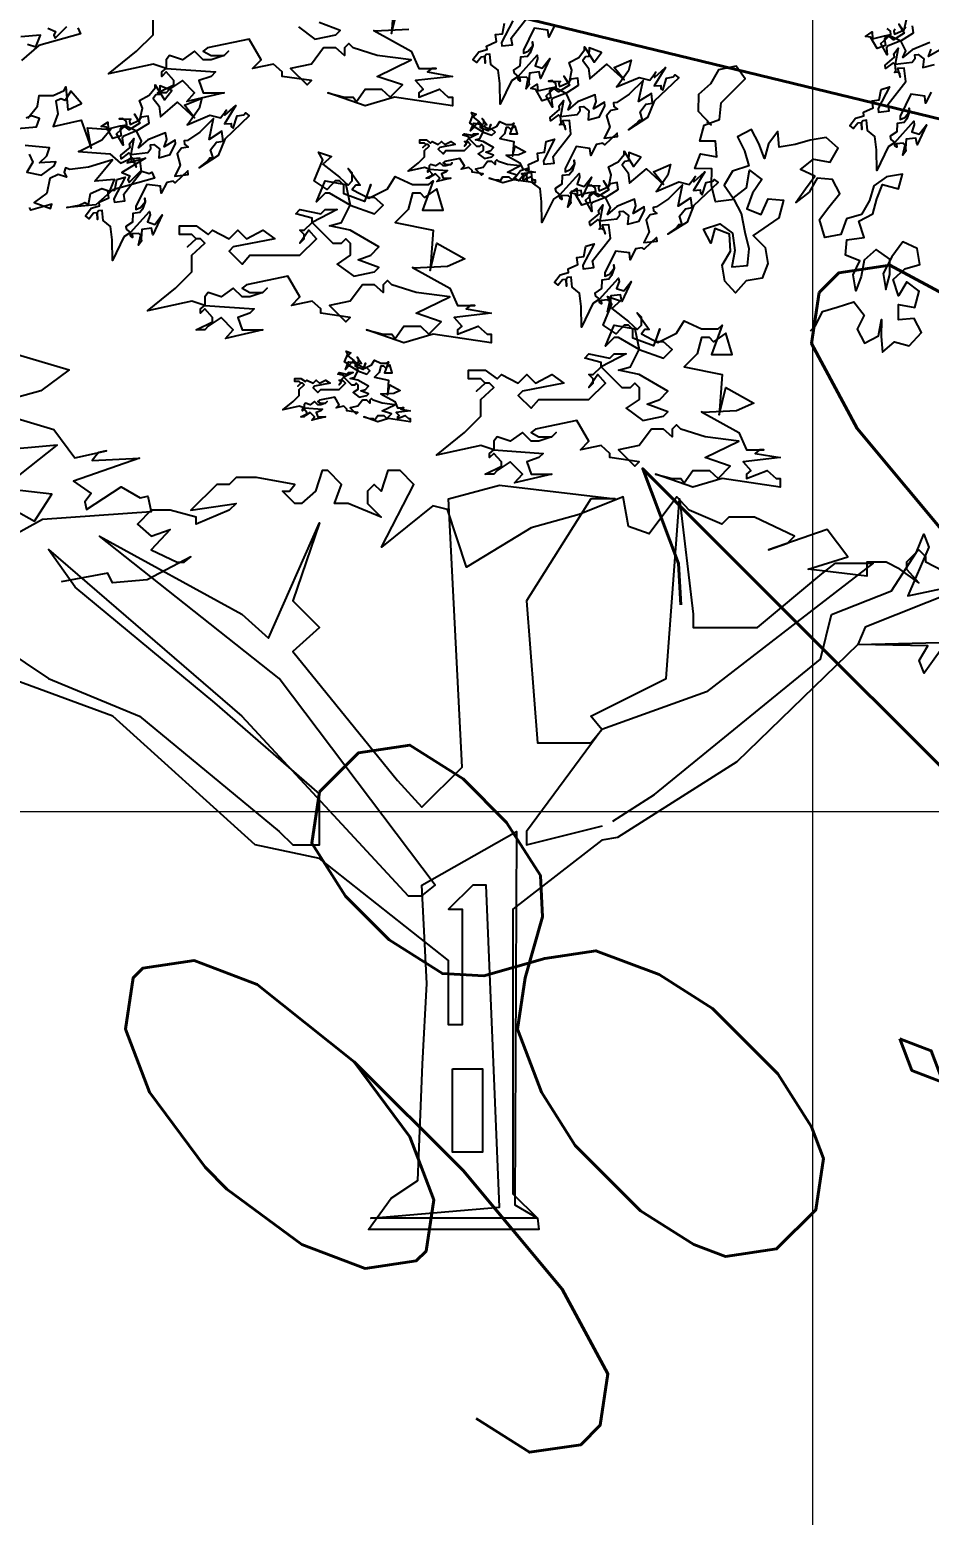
# Model space of a CAD drawing. Header units: millimetres. Extents: x 684983 to 685377, y 990360 to 990509.
# Drawn here: x 685067.045 to 685068.158, y 990443.167 to 990445.006 of the extents above; entities that cross this region are included whole.
import ezdxf

# ---------------------------------------------------------------- set-up
doc = ezdxf.new("R2010")
doc.units = ezdxf.units.MM
doc.header["$PDMODE"] = 35
doc.header["$PDSIZE"] = 0.2
for name, color, linetype, lineweight in [('BD', 1, 'Continuous', 40), ('grid', 8, 'Continuous', 9), ('GRID LEVELS', 7, 'Continuous', 13)]:
    doc.layers.add(name, color=color, linetype=linetype, lineweight=lineweight)
for name, color, linetype in [('dim', 7, 'Continuous'), ('SYMBOLS', 7, 'Continuous'), ('VENGA TREE', 7, 'Continuous')]:
    doc.layers.add(name, color=color, linetype=linetype)
doc.styles.add('DIM', font='ARIALN.TTF', dxfattribs={"width": 0.8, "height": 1})
doc.styles.get("Standard").update_dxf_attribs({"font": 'RomanS'})
doc.dimstyles.get("Standard").update_dxf_attribs({"dimtxt": 1, "dimasz": 0.18, "dimexe": 0.18, "dimexo": 0.0625, "dimgap": 0.09, "dimtad": 0, "dimrnd": 0.05, "dimzin": 0, "dimdsep": 46, "dimtxsty": 'DIM', "dimcen": 0.09, "dimse1": 1, "dimse2": 1, "dimsd1": 1, "dimsd2": 1, "dimadec": 0, "dimazin": 0, "dimtfac": 1, "dimtix": 1, "dimtofl": 0, "dimtmove": 2, "dimatfit": 3, "dimfxl": 0, "dimtolj": 1, "dimtzin": 0, "dimarcsym": 0})

# ---------------------------------------------------------------- blocks, each defined once
blk = doc.blocks.new('*D27')
at = {"layer": 'Defpoints', "color": 0, "transparency": 16777216}
for p in [(685056.3962, 990448.8721), (685056.142, 990447.83), (685075.2439, 990443.1706)]:
    blk.add_point(p, dxfattribs=at)
at = {"layer": 'dim', "color": 0, "transparency": 16777216, "insert": (685065.9471, 990446.5424), "char_height": 1, "attachment_point": 5, "rotation": 346.2918, "style": 'DIM'}
blk.add_mtext('\\A1;19.65', dxfattribs=at)
blk = doc.blocks.new('A$C7BFB01F8')
at = {"layer": 'SYMBOLS', "color": 99}
for points in [[(1.8143, 2.2961), (1.8086, 2.2215), (1.8208, 2.2719)], [(1.8407, 2.2286), (1.778, 2.2258), (1.7759, 2.2269), (1.845, 2.1884), (1.8593, 2.1562), (1.8916, 2.1562), (1.8835, 2.1562), (1.8755, 2.1498), (1.922, 2.1417), (1.853, 2.1338), (1.8674, 2.1178), (1.8593, 2.1112), (1.8593, 2.1032), (1.8979, 2.1178), (1.9141, 2.1032), (1.922, 2.1032), (1.922, 2.0871), (1.8143, 2.1032), (1.7597, 2.0871), (1.6907, 2.1112), (1.7213, 2.1032), (1.7373, 2.1032), (1.7437, 2.0952), (1.7597, 2.1178), (1.7904, 2.1178), (1.8064, 2.1032), (1.8289, 2.1257), (1.7823, 2.1417), (1.845, 2.1724), (1.7823, 2.1803), (1.7373, 2.1948), (1.7293, 2.2028), (1.7213, 2.1948), (1.7213, 2.1803), (1.7052, 2.1948), (1.6827, 2.1948), (1.6602, 2.1642), (1.6216, 2.1562), (1.6523, 2.1257), (1.6602, 2.1338), (1.6056, 2.1417), (1.6056, 2.1498), (1.5896, 2.1642), (1.551, 2.1562), (1.567, 2.1724), (1.5446, 2.2108), (1.4675, 2.1948), (1.4593, 2.1884), (1.474, 2.1803), (1.4979, 2.1803), (1.506, 2.1884), (1.4979, 2.1803), (1.474, 2.1724), (1.4593, 2.1724), (1.4433, 2.1884), (1.4209, 2.1724), (1.3967, 2.1803), (1.3904, 2.1724), (1.3904, 2.1562), (1.4819, 2.1498), (1.474, 2.1417), (1.4514, 2.1338), (1.4593, 2.1112), (1.4979, 2.1112), (1.4289, 2.0952), (1.4433, 2.1112), (1.4209, 2.1338), (1.3967, 2.1178), (1.3904, 2.1112), (1.3742, 2.1112), (1.4049, 2.1257), (1.4049, 2.1338), (1.3904, 2.1498), (1.3823, 2.1417), (1.3823, 2.1498), (1.3904, 2.1562), (1.3663, 2.1642), (1.2838, 2.1465), (1.3356, 2.1884), (1.3663, 2.2188), (1.3663, 2.2494)], [(1.636, 2.2334), (1.6666, 2.2108), (1.7052, 2.2188), (1.7133, 2.2269), (1.6747, 2.2414)], [(2.1108, 2.235), (2.1007, 2.2147), (2.0991, 2.2277), (2.0737, 2.2312), (2.0535, 2.1905), (2.0536, 2.1845), (2.0624, 2.1882), (2.0709, 2.1991), (2.0701, 2.2057), (2.0709, 2.1991), (2.066, 2.1854), (2.0608, 2.1788), (2.0479, 2.1772), (2.0471, 2.1613), (2.0349, 2.1532), (2.0363, 2.1475), (2.0436, 2.1417), (2.0791, 2.181), (2.0799, 2.1745), (2.0755, 2.1615), (2.0886, 2.157), (2.1023, 2.1746), (2.085, 2.1375), (2.0829, 2.1498), (2.0647, 2.1476), (2.0633, 2.1309), (2.0641, 2.1257), (2.0583, 2.1184), (2.0626, 2.1375), (2.059, 2.1403), (2.0465, 2.1394), (2.0473, 2.1329), (2.0437, 2.1358), (2.0436, 2.1417), (2.0314, 2.1336), (2.0101, 2.0899), (2.0096, 2.1283), (2.0067, 2.153), (1.9928, 2.1639), (1.9911, 2.1828), (1.9846, 2.182), (1.9817, 2.1784), (1.9826, 2.166), (1.9817, 2.1784), (1.9752, 2.1776), (1.9672, 2.1674), (1.9599, 2.1731), (1.9708, 2.1869), (1.986, 2.1914), (1.9853, 2.198), (2.0035, 2.2061), (2.0018, 2.2192), (2.0149, 2.2207), (2.0184, 2.2403)], [(2.0337, 2.2447), (2.0129, 2.2046), (2.0137, 2.1982), (2.0331, 2.2005), (2.031, 2.2128), (2.0641, 2.2551)], [(1.1708, 2.2311), (1.1854, 2.2248), (1.182, 2.2179), (1.1844, 2.2125), (1.206, 2.2341)], [(1.2266, 2.2316), (1.2315, 2.2208), (1.1542, 2.1987), (1.1223, 2.1712)], [(1.1335, 2.2012), (1.1488, 2.1963), (1.1571, 2.2183), (1.1208, 2.2149)], [(2.7015, 2.2116), (2.7233, 2.2169), (2.7356, 2.2191), (2.7348, 2.2256), (2.7282, 2.2307)], [(2.7436, 2.2293), (2.7407, 2.2256), (2.742, 2.2199), (2.7602, 2.228), (2.7647, 2.2499)], [(2.8099, 2.1122), (2.7998, 2.0918), (2.7981, 2.1048), (2.7727, 2.1083), (2.7526, 2.0676), (2.7526, 2.0616), (2.7614, 2.0654), (2.7699, 2.0763), (2.7692, 2.0828), (2.7699, 2.0763), (2.765, 2.0626), (2.7598, 2.056), (2.7469, 2.0544), (2.7462, 2.0385), (2.7339, 2.0303), (2.7353, 2.0246), (2.7426, 2.0189), (2.7781, 2.0582), (2.7789, 2.0517), (2.7745, 2.0386), (2.7876, 2.0342), (2.8013, 2.0517), (2.7841, 2.0147), (2.7819, 2.0269), (2.7637, 2.0248), (2.7624, 2.0081), (2.7631, 2.0029), (2.7573, 1.9956), (2.7616, 2.0146), (2.758, 2.0175), (2.7456, 2.0166), (2.7464, 2.0101), (2.7427, 2.0129), (2.7426, 2.0189), (2.7305, 2.0108), (2.7091, 1.9671), (2.7086, 2.0055), (2.7057, 2.0302), (2.6918, 2.0411), (2.6901, 2.06), (2.6836, 2.0592), (2.6807, 2.0556), (2.6816, 2.0431), (2.6807, 2.0556), (2.6743, 2.0548), (2.6662, 2.0446), (2.659, 2.0503), (2.6698, 2.0641), (2.6851, 2.0686), (2.6843, 2.0752), (2.7025, 2.0833), (2.7009, 2.0963), (2.7139, 2.0979), (2.7174, 2.1174), (2.7327, 2.1219), (2.7119, 2.0818), (2.7127, 2.0753), (2.7321, 2.0776), (2.7301, 2.09), (2.7631, 2.1322), (2.7601, 2.1569), (2.7477, 2.1561), (2.7529, 2.1402), (2.7521, 2.1467), (2.7485, 2.1496), (2.742, 2.1488), (2.7448, 2.1524), (2.7435, 2.1642), (2.7398, 2.167), (2.7253, 2.156), (2.7245, 2.1625), (2.7419, 2.1771), (2.7411, 2.1837), (2.749, 2.1938), (2.7435, 2.1642), (2.7746, 2.1679), (2.7804, 2.1752), (2.7796, 2.1818), (2.7861, 2.1825), (2.7963, 2.1745), (2.7949, 2.1579), (2.8161, 2.1637)], [(2.8254, 2.1906), (2.8051, 2.1783), (2.8099, 2.192)], [(2.8079, 2.2043), (2.7751, 2.1911), (2.7578, 2.1764), (2.7629, 2.189), (2.754, 2.2076), (2.7301, 2.1981), (2.7272, 2.1945), (2.7288, 2.1815), (2.717, 2.2025), (2.7337, 2.2177), (2.754, 2.2076), (2.7773, 2.2224), (2.7757, 2.2353)], [(2.7634, 2.2333), (2.7582, 2.2267), (2.7502, 2.2388), (2.7602, 2.2221), (2.74, 2.2097), (2.7327, 2.2154), (2.7262, 2.2146), (2.7233, 2.211), (2.7255, 2.1987), (2.7097, 2.1935), (2.6978, 2.2145), (2.6884, 2.2159), (2.7006, 2.2241), (2.7015, 2.2116), (2.7015, 2.2116)], [(2.0801, 2.1146), (2.1019, 2.1199), (2.1142, 2.1221), (2.1134, 2.1286), (2.1068, 2.1337), (2.1003, 2.133), (2.1222, 2.1323), (2.1193, 2.1286), (2.1207, 2.1229), (2.1388, 2.131), (2.1433, 2.1529), (2.1382, 2.1674), (2.1562, 2.1768), (2.1671, 2.1907), (2.167, 2.1966), (2.1845, 2.1682), (2.1982, 2.1857), (2.1758, 2.1944), (2.1751, 2.1785), (2.1687, 2.1777), (2.1635, 2.1711), (2.1745, 2.1567), (2.1769, 2.1371), (2.2085, 2.1641), (2.2403, 2.1349), (2.2218, 2.1584), (2.2534, 2.1717), (2.2485, 2.1521), (2.2275, 2.1226), (2.2262, 2.122), (2.2683, 2.1397), (2.288, 2.1348), (2.2995, 2.1494), (2.2966, 2.1458), (2.2966, 2.1398), (2.3169, 2.1581), (2.2959, 2.1239), (2.3083, 2.1248), (2.3084, 2.1188), (2.3121, 2.1159), (2.3192, 2.1386), (2.3315, 2.1408), (2.3344, 2.1444), (2.3416, 2.1387), (2.2961, 2.0955), (2.2839, 2.065), (2.2485, 2.0422), (2.263, 2.0532), (2.2687, 2.0605), (2.2746, 2.0606), (2.27, 2.0759), (2.2809, 2.0898), (2.2933, 2.0919), (2.291, 2.1101), (2.2672, 2.0947), (2.2756, 2.134), (2.2497, 2.1084), (2.2271, 2.0931), (2.2206, 2.0923), (2.2214, 2.0858), (2.228, 2.0807), (2.2157, 2.0785), (2.2077, 2.0683), (2.2136, 2.0472), (2.2035, 2.0269), (2.2282, 2.0299), (2.2274, 2.0364), (2.2044, 2.0145), (2.2007, 2.0173), (2.1885, 2.0152), (2.1784, 1.9948), (2.1767, 2.0078), (2.1513, 2.0113), (2.1312, 1.9706), (2.1312, 1.9646), (2.14, 1.9684), (2.1486, 1.9793), (2.1478, 1.9858), (2.1486, 1.9793), (2.1437, 1.9656), (2.1385, 1.9589), (2.1255, 1.9574), (2.1248, 1.9415), (2.1126, 1.9333), (2.1139, 1.9276), (2.1213, 1.9219), (2.1567, 1.9612), (2.1576, 1.9547), (2.1532, 1.9416), (2.1662, 1.9372), (2.1799, 1.9547), (2.1627, 1.9177), (2.1605, 1.9299), (2.1423, 1.9278), (2.141, 1.9111), (2.1417, 1.9059), (2.136, 1.8986), (2.1403, 1.9176), (2.1366, 1.9205), (2.1242, 1.9196), (2.125, 1.9131), (2.1213, 1.9159), (2.1213, 1.9219), (2.1091, 1.9138), (2.0878, 1.87), (2.0872, 1.9085), (2.0843, 1.9332), (2.0704, 1.9441), (2.0688, 1.963), (2.0622, 1.9622), (2.0594, 1.9585), (2.0603, 1.9461), (2.0594, 1.9585), (2.0529, 1.9578), (2.0449, 1.9475), (2.0376, 1.9532), (2.0484, 1.9671), (2.0637, 1.9716), (2.0629, 1.9782), (2.0811, 1.9863), (2.0795, 1.9993), (2.0925, 2.0009), (2.096, 2.0204), (2.1113, 2.0249), (2.0905, 1.9848), (2.0913, 1.9783), (2.1108, 1.9806), (2.1087, 1.993), (2.1418, 2.0352), (2.1388, 2.0599), (2.1263, 2.0591), (2.1316, 2.0432), (2.1307, 2.0497), (2.1271, 2.0525), (2.1206, 2.0518), (2.1234, 2.0554), (2.1221, 2.0672), (2.1184, 2.07), (2.1039, 2.0589), (2.1031, 2.0655), (2.1205, 2.0801), (2.1197, 2.0867), (2.1277, 2.0968), (2.1221, 2.0672), (2.1533, 2.0709), (2.159, 2.0782), (2.1582, 2.0848), (2.1647, 2.0855), (2.1749, 2.0775), (2.1736, 2.0608), (2.1947, 2.0667), (2.2048, 2.0871), (2.204, 2.0936), (2.1837, 2.0812), (2.1886, 2.095), (2.1865, 2.1073), (2.1537, 2.0941), (2.1364, 2.0794), (2.1415, 2.0919), (2.1326, 2.1106), (2.1087, 2.1011), (2.1059, 2.0975), (2.1074, 2.0845), (2.0957, 2.1055), (2.1123, 2.1207), (2.1326, 2.1106), (2.1559, 2.1254), (2.1543, 2.1383), (2.142, 2.1362), (2.1369, 2.1297), (2.1288, 2.1418), (2.1389, 2.1251), (2.1186, 2.1127), (2.1114, 2.1184), (2.1048, 2.1176), (2.102, 2.114), (2.1041, 2.1017), (2.0883, 2.0965), (2.0765, 2.1175), (2.0671, 2.1189), (2.0792, 2.127), (2.0801, 2.1146), (2.0801, 2.1146)], [(2.5864, 1.6692), (2.5956, 1.6783), (2.6083, 1.7048), (2.6359, 1.7128), (2.6666, 1.7229), (2.6856, 1.6984), (2.6729, 1.672), (2.6865, 1.6459), (2.7125, 1.6595), (2.7181, 1.6899), (2.7176, 1.6585), (2.7201, 1.6293), (2.742, 1.6488), (2.7694, 1.6412), (2.7922, 1.6658), (2.7787, 1.6918), (2.7494, 1.6894), (2.7495, 1.7181), (2.7799, 1.7126), (2.788, 1.7425), (2.765, 1.7598), (2.7497, 1.7338), (2.7396, 1.7645), (2.7615, 1.784), (2.7892, 1.792), (2.7842, 1.8217), (2.7577, 1.8344), (2.7369, 1.8068), (2.7208, 1.7758), (2.7258, 1.746), (2.7334, 1.7734), (2.7335, 1.8022), (2.7079, 1.82), (2.686, 1.8005), (2.6804, 1.7701), (2.6703, 1.7431), (2.6652, 1.7728), (2.678, 1.7993), (2.651, 1.8095), (2.6536, 1.8378), (2.6858, 1.8424), (2.6758, 1.873), (2.7018, 1.8866), (2.7094, 1.914), (2.7196, 1.9409), (2.7495, 1.9328), (2.7572, 1.9602), (2.7275, 1.9552), (2.7035, 1.9386), (2.6958, 1.9112), (2.6806, 1.8852), (2.653, 1.8772), (2.6423, 1.8477), (2.6126, 1.8427), (2.603, 1.8759), (2.6203, 1.8989), (2.6406, 1.924), (2.627, 1.95), (2.5987, 1.9526), (2.5835, 1.9266), (2.559, 1.9075), (2.5768, 1.933), (2.5941, 1.9561), (2.5676, 1.9688), (2.5921, 1.9878), (2.6225, 1.9823), (2.6377, 2.0083), (2.6152, 2.0281), (2.5854, 2.0231), (2.5578, 2.0151), (2.5281, 2.01), (2.5256, 2.0393), (2.5083, 2.0163), (2.5006, 1.9889), (2.4901, 2.017), (2.4765, 2.0431), (2.4505, 2.0295), (2.464, 2.0035), (2.4721, 1.9758), (2.4414, 1.9657), (2.4262, 1.9397), (2.4427, 1.9157), (2.4672, 1.9348), (2.4732, 1.9677), (2.4962, 1.9504), (2.4784, 1.9249), (2.4678, 1.8954), (2.4947, 1.8853), (2.5079, 1.9143), (2.5362, 1.9117), (2.5277, 1.8792), (2.4797, 1.8461), (2.5018, 1.8237), (2.5068, 1.794), (2.4966, 1.7671), (2.4669, 1.7621), (2.4471, 1.7395), (2.4275, 1.7614), (2.4225, 1.7912), (2.4377, 1.8172), (2.4357, 1.8489), (2.4088, 1.8591), (2.4011, 1.8317), (2.3876, 1.8578), (2.4182, 1.8679), (2.4412, 1.8505), (2.4458, 1.8183), (2.4402, 1.7879), (2.4695, 1.7904), (2.4725, 1.8213), (2.465, 1.8514), (2.4583, 1.8867), (2.4448, 1.9127), (2.41, 1.9086), (2.4024, 1.9388), (2.403, 1.9701), (2.3716, 1.9706), (2.3818, 1.9976), (2.4122, 1.992), (2.4097, 2.0213), (2.3809, 2.0213), (2.389, 2.0512), (2.4171, 2.0618), (2.4202, 2.0926), (2.4649, 2.1368), (2.4484, 2.1608), (2.4156, 2.1537), (2.4004, 2.1277), (2.3785, 2.1081), (2.378, 2.0768), (2.4021, 2.0514), (2.3939, 2.0581)], [(1.2832, 2.0443), (1.305, 2.0495), (1.3173, 2.0517), (1.3165, 2.0582), (1.3099, 2.0633), (1.3034, 2.0626), (1.3253, 2.0619), (1.3224, 2.0582), (1.3238, 2.0525), (1.3419, 2.0607), (1.3464, 2.0825), (1.3413, 2.097), (1.3593, 2.1065), (1.3702, 2.1203), (1.3701, 2.1262), (1.3875, 2.0979), (1.4013, 2.1154), (1.3789, 2.124), (1.3782, 2.1081), (1.3717, 2.1074), (1.3666, 2.1008), (1.3776, 2.0863), (1.38, 2.0668), (1.4116, 2.0937), (1.4434, 2.0646), (1.4249, 2.088), (1.4565, 2.1014), (1.4516, 2.0817), (1.4306, 2.0522), (1.4293, 2.0516), (1.4714, 2.0693), (1.4911, 2.0644), (1.5026, 2.0791), (1.4997, 2.0754), (1.4997, 2.0695), (1.5199, 2.0877), (1.499, 2.0536), (1.5114, 2.0544), (1.5115, 2.0484), (1.5152, 2.0456), (1.5223, 2.0683), (1.5346, 2.0704), (1.5375, 2.074), (1.5447, 2.0683), (1.4992, 2.0251), (1.487, 1.9946), (1.4516, 1.9719), (1.4661, 1.9829), (1.4718, 1.9901), (1.4777, 1.9902), (1.4731, 2.0055), (1.484, 2.0194), (1.4963, 2.0215), (1.4941, 2.0398), (1.4703, 2.0243), (1.4786, 2.0636), (1.4528, 2.038), (1.4302, 2.0227), (1.4237, 2.0219), (1.4245, 2.0155), (1.4311, 2.0103), (1.4188, 2.0082), (1.4108, 1.9979), (1.4167, 1.9769), (1.4066, 1.9565), (1.4313, 1.9596), (1.4305, 1.966), (1.4075, 1.9441), (1.4038, 1.947), (1.3916, 1.9448), (1.3815, 1.9245), (1.3798, 1.9375), (1.3544, 1.9409), (1.3343, 1.9003), (1.3343, 1.8943), (1.3431, 1.898), (1.3517, 1.9089), (1.3509, 1.9154), (1.3517, 1.9089), (1.3467, 1.8952), (1.3416, 1.8886), (1.3286, 1.887), (1.3279, 1.8711), (1.3157, 1.863), (1.317, 1.8573), (1.3244, 1.8515), (1.3598, 1.8908), (1.3607, 1.8843), (1.3562, 1.8712), (1.3693, 1.8668), (1.383, 1.8844), (1.3658, 1.8473), (1.3636, 1.8596), (1.3454, 1.8574), (1.3441, 1.8407), (1.3448, 1.8355), (1.3391, 1.8282), (1.3434, 1.8473), (1.3397, 1.8501), (1.3273, 1.8492), (1.3281, 1.8427), (1.3244, 1.8456), (1.3244, 1.8515), (1.3122, 1.8434), (1.2909, 1.7997), (1.2903, 1.8381), (1.2874, 1.8628), (1.2735, 1.8737), (1.2719, 1.8926), (1.2653, 1.8918), (1.2625, 1.8882), (1.2633, 1.8757), (1.2625, 1.8882), (1.256, 1.8874), (1.2479, 1.8772), (1.2407, 1.8829), (1.2515, 1.8967), (1.2668, 1.9012), (1.266, 1.9078), (1.2842, 1.9159), (1.2826, 1.9289), (1.2956, 1.9305), (1.2991, 1.9501), (1.3144, 1.9545), (1.2936, 1.9144), (1.2944, 1.908), (1.3138, 1.9103), (1.3118, 1.9226), (1.3449, 1.9649), (1.3418, 1.9896), (1.3294, 1.9888), (1.3347, 1.9728), (1.3338, 1.9793), (1.3302, 1.9822), (1.3237, 1.9814), (1.3265, 1.9851), (1.3252, 1.9968), (1.3215, 1.9997), (1.307, 1.9886), (1.3062, 1.9951), (1.3236, 2.0098), (1.3228, 2.0163), (1.3307, 2.0264), (1.3252, 1.9968), (1.3564, 2.0005), (1.3621, 2.0079), (1.3613, 2.0144), (1.3678, 2.0151), (1.378, 2.0072), (1.3767, 1.9905), (1.3978, 1.9964), (1.4079, 2.0167), (1.4071, 2.0232), (1.3868, 2.0109), (1.3917, 2.0246), (1.3896, 2.037), (1.3568, 2.0237), (1.3395, 2.0091), (1.3446, 2.0216), (1.3357, 2.0403), (1.3118, 2.0308), (1.3089, 2.0271), (1.3105, 2.0141), (1.2987, 2.0351), (1.3154, 2.0504), (1.3357, 2.0403), (1.359, 2.055), (1.3574, 2.068), (1.3451, 2.0659), (1.3399, 2.0593), (1.3319, 2.0714), (1.3419, 2.0547), (1.3217, 2.0424), (1.3145, 2.048), (1.3079, 2.0473), (1.3051, 2.0436), (1.3072, 2.0314), (1.2914, 2.0261), (1.2796, 2.0471), (1.2702, 2.0486), (1.2823, 2.0567), (1.2832, 2.0443), (1.2832, 2.0443)], [(1.1338, 2.0643), (1.1519, 2.0865), (1.1547, 2.106), (1.1808, 2.106), (1.2013, 2.1154), (1.2047, 2.1221), (1.2078, 2.0795), (1.2337, 2.0913), (1.2134, 2.1144), (1.2032, 2.0968), (1.1954, 2.0997), (1.1857, 2.0953), (1.1896, 2.0723), (1.1807, 2.0487), (1.2327, 2.0606), (1.2516, 2.0086), (1.2444, 2.0463), (1.2882, 2.0427), (1.271, 2.0232), (1.2297, 2.0022), (1.2279, 2.0022), (1.2862, 1.9975), (1.3057, 1.9802), (1.3274, 1.9901), (1.322, 1.9876), (1.3185, 1.9808), (1.3523, 1.9896), (1.3083, 1.9632), (1.3229, 1.9568), (1.3195, 1.9499), (1.3219, 1.9445), (1.3434, 1.9661), (1.3588, 1.9612), (1.3641, 1.9637), (1.369, 1.9529), (1.2916, 1.9307), (1.2598, 1.9033), (1.206, 1.8984), (1.229, 1.9023), (1.2398, 1.9072), (1.2465, 1.9038), (1.2504, 1.9239), (1.271, 1.9332), (1.2863, 1.9283), (1.2946, 1.9504), (1.2583, 1.9469), (1.2911, 1.9867), (1.2465, 1.9729), (1.2117, 1.9689), (1.204, 1.9718), (1.201, 1.964), (1.2054, 1.9542), (1.1902, 1.9591), (1.175, 1.9522), (1.1692, 1.9247), (1.1457, 1.9075), (1.1757, 1.8964), (1.1785, 1.9042), (1.1394, 1.8929), (1.1369, 1.8983)], [(1.1363, 1.9972), (1.1432, 1.9821), (1.1318, 1.9639), (1.1593, 1.9581), (1.1828, 1.9752), (1.1858, 1.9831), (1.1554, 1.9811), (1.1691, 1.9938), (1.174, 2.0091), (1.1289, 2.0135)], [(1.1147, 2.0447), (1.1499, 2.0477), (1.1558, 2.0634), (1.1406, 2.0683), (1.1308, 2.0639)], [(1.9599, 2.0662), (1.9711, 2.0573), (1.9771, 2.0519), (1.98, 2.0549), (1.98, 2.0602), (1.9771, 2.0632), (1.9854, 2.0519), (1.9824, 2.0519), (1.98, 2.049), (1.9913, 2.043), (2.0041, 2.0494), (2.0095, 2.0577), (2.0213, 2.0523), (2.0326, 2.0523), (2.0356, 2.0547), (2.0281, 2.0347), (2.0424, 2.0347), (2.0379, 2.0494), (2.0296, 2.0435), (2.0267, 2.0464), (2.0213, 2.0464), (2.0184, 2.0351), (2.0095, 2.0262), (2.0356, 2.0209), (2.0334, 1.9934), (2.0379, 2.012), (2.0572, 2.0013), (2.0453, 1.996), (2.0221, 1.9949), (2.0213, 1.9953), (2.0469, 1.9811), (2.0522, 1.9692), (2.0641, 1.9692), (2.0611, 1.9692), (2.0582, 1.9669), (2.0754, 1.9639), (2.0499, 1.9609), (2.0552, 1.955), (2.0522, 1.9526), (2.0522, 1.9496), (2.0665, 1.955), (2.0724, 1.9496), (2.0754, 1.9496), (2.0754, 1.9437), (2.0356, 1.9496), (2.0154, 1.9437), (1.9899, 1.9526), (2.0012, 1.9496), (2.0071, 1.9496), (2.0095, 1.9467), (2.0154, 1.955), (2.0267, 1.955), (2.0326, 1.9496), (2.041, 1.9579), (2.0237, 1.9639), (2.0469, 1.9752), (2.0237, 1.9781), (2.0071, 1.9835), (2.0041, 1.9864), (2.0012, 1.9835), (2.0012, 1.9781), (1.9952, 1.9835), (1.9869, 1.9835), (1.9786, 1.9722), (1.9643, 1.9692), (1.9757, 1.9579), (1.9786, 1.9609), (1.9584, 1.9639), (1.9584, 1.9669), (1.9525, 1.9722), (1.9382, 1.9692), (1.9441, 1.9752), (1.9358, 1.9894), (1.9074, 1.9835), (1.9043, 1.9811), (1.9097, 1.9781), (1.9186, 1.9781), (1.9216, 1.9811), (1.9186, 1.9781), (1.9097, 1.9752), (1.9043, 1.9752), (1.8984, 1.9811), (1.8901, 1.9752), (1.8812, 1.9781), (1.8788, 1.9752), (1.8788, 1.9692), (1.9127, 1.9669), (1.9097, 1.9639), (1.9014, 1.9609), (1.9043, 1.9526), (1.9186, 1.9526), (1.8931, 1.9467), (1.8984, 1.9526), (1.8901, 1.9609), (1.8812, 1.955), (1.8788, 1.9526), (1.8729, 1.9526), (1.8842, 1.9579), (1.8842, 1.9609), (1.8788, 1.9669), (1.8759, 1.9639), (1.8759, 1.9669), (1.8788, 1.9692), (1.8699, 1.9722), (1.8394, 1.9656), (1.8586, 1.9811), (1.8699, 1.9924), (1.8699, 2.0037), (1.8788, 2.012), (1.8759, 2.015), (1.8729, 2.015), (1.867, 2.0096), (1.8729, 2.015), (1.8699, 2.0179), (1.8616, 2.0179), (1.8616, 2.0239), (1.8729, 2.0239), (1.8812, 2.0179), (1.8842, 2.0209), (1.8955, 2.015), (1.9014, 2.0209), (1.9074, 2.015), (1.9186, 2.0209), (1.9269, 2.015), (1.8984, 2.0096), (1.8955, 2.0067), (1.9043, 1.9978), (1.9097, 2.0037), (1.9441, 2.0037), (1.9554, 2.015), (1.9501, 2.0209), (1.9441, 2.012), (1.9471, 2.015), (1.9471, 2.0179), (1.9441, 2.0209), (1.9471, 2.0209), (1.9525, 2.0262), (1.9525, 2.0292), (1.9412, 2.0322), (1.9441, 2.0351), (1.9584, 2.0322), (1.9614, 2.0351), (1.9696, 2.0351), (1.9525, 2.0262), (1.9667, 2.012), (1.9727, 2.012), (1.9757, 2.015), (1.9786, 2.012), (1.9786, 2.0037), (1.9696, 1.9978), (1.981, 1.9894), (1.9952, 1.9924), (1.9982, 1.9953), (1.9839, 2.0007), (1.9928, 2.0037), (1.9982, 2.0096), (1.9786, 2.0209), (1.9643, 2.0239), (1.9727, 2.0262), (1.9786, 2.0381), (1.9643, 2.0464), (1.9614, 2.0464), (1.9554, 2.0405), (1.9614, 2.0547), (1.9757, 2.0523), (1.9786, 2.0381), (1.9952, 2.0322), (2.0012, 2.0381), (1.9952, 2.0435), (1.9899, 2.0435), (1.9928, 2.0523), (1.9883, 2.0407), (1.9741, 2.046), (1.9741, 2.0519), (1.9711, 2.0549), (1.9682, 2.0549), (1.9628, 2.049), (1.9539, 2.0549), (1.9599, 2.0691), (1.9569, 2.0745), (1.9658, 2.0715), (1.9599, 2.0662), (1.9599, 2.0662)], [(1.6814, 1.9783), (1.712, 1.9542), (1.7281, 1.9397), (1.736, 1.9478), (1.736, 1.9623), (1.7281, 1.9704), (1.7505, 1.9397), (1.7425, 1.9397), (1.736, 1.9318), (1.7666, 1.9157), (1.8012, 1.933), (1.8156, 1.9554), (1.8478, 1.9409), (1.8783, 1.9409), (1.8862, 1.9474), (1.8662, 1.8932), (1.9048, 1.8932), (1.8927, 1.933), (1.8702, 1.9169), (1.8623, 1.9249), (1.8478, 1.9249), (1.8398, 1.8944), (1.8156, 1.8703), (1.8862, 1.8559), (1.8805, 1.7814), (1.8927, 1.8317), (1.9447, 1.8028), (1.9126, 1.7884), (1.8499, 1.7856), (1.8478, 1.7867), (1.9169, 1.7482), (1.9312, 1.7161), (1.9635, 1.7161), (1.9554, 1.7161), (1.9474, 1.7097), (1.9939, 1.7016), (1.9249, 1.6936), (1.9393, 1.6776), (1.9312, 1.6711), (1.9312, 1.663), (1.9698, 1.6776), (1.986, 1.663), (1.9939, 1.663), (1.9939, 1.647), (1.8862, 1.663), (1.8316, 1.647), (1.7626, 1.6711), (1.7932, 1.663), (1.8092, 1.663), (1.8156, 1.655), (1.8316, 1.6776), (1.8623, 1.6776), (1.8783, 1.663), (1.9008, 1.6856), (1.8542, 1.7016), (1.9169, 1.7322), (1.8542, 1.7402), (1.8092, 1.7547), (1.8012, 1.7626), (1.7932, 1.7547), (1.7932, 1.7402), (1.7771, 1.7547), (1.7546, 1.7547), (1.7321, 1.724), (1.6935, 1.7161), (1.7242, 1.6856), (1.7321, 1.6936), (1.6775, 1.7016), (1.6775, 1.7097), (1.6615, 1.724), (1.6229, 1.7161), (1.6389, 1.7322), (1.6165, 1.7707), (1.5394, 1.7547), (1.5313, 1.7482), (1.5459, 1.7402), (1.5698, 1.7402), (1.5779, 1.7482), (1.5698, 1.7402), (1.5459, 1.7322), (1.5313, 1.7322), (1.5152, 1.7482), (1.4928, 1.7322), (1.4686, 1.7402), (1.4623, 1.7322), (1.4623, 1.7161), (1.5538, 1.7097), (1.5459, 1.7016), (1.5233, 1.6936), (1.5313, 1.6711), (1.5698, 1.6711), (1.5008, 1.655), (1.5152, 1.6711), (1.4928, 1.6936), (1.4686, 1.6776), (1.4623, 1.6711), (1.4461, 1.6711), (1.4768, 1.6856), (1.4768, 1.6936), (1.4623, 1.7097), (1.4542, 1.7016), (1.4542, 1.7097), (1.4623, 1.7161), (1.4382, 1.724), (1.3557, 1.7064), (1.4076, 1.7482), (1.4382, 1.7786), (1.4382, 1.8093), (1.4623, 1.8317), (1.4542, 1.8398), (1.4461, 1.8398), (1.4301, 1.8253), (1.4461, 1.8398), (1.4382, 1.8478), (1.4156, 1.8478), (1.4156, 1.8639), (1.4461, 1.8639), (1.4686, 1.8478), (1.4768, 1.8559), (1.5073, 1.8398), (1.5233, 1.8559), (1.5394, 1.8398), (1.5698, 1.8559), (1.5923, 1.8398), (1.5152, 1.8253), (1.5073, 1.8173), (1.5313, 1.7932), (1.5459, 1.8093), (1.6389, 1.8093), (1.6695, 1.8398), (1.6551, 1.8559), (1.6389, 1.8317), (1.6469, 1.8398), (1.6469, 1.8478), (1.6389, 1.8559), (1.6469, 1.8559), (1.6615, 1.8703), (1.6615, 1.8784), (1.6309, 1.8863), (1.6389, 1.8944), (1.6775, 1.8863), (1.6856, 1.8944), (1.7079, 1.8944), (1.6615, 1.8703), (1.7, 1.8317), (1.7161, 1.8317), (1.7242, 1.8398), (1.7321, 1.8317), (1.7321, 1.8093), (1.7079, 1.7932), (1.7386, 1.7707), (1.7771, 1.7786), (1.7852, 1.7867), (1.7466, 1.8012), (1.7706, 1.8093), (1.7852, 1.8253), (1.7321, 1.8559), (1.6935, 1.8639), (1.7161, 1.8703), (1.7321, 1.9023), (1.6935, 1.9249), (1.6856, 1.9249), (1.6695, 1.9089), (1.6856, 1.9474), (1.7242, 1.9409), (1.7321, 1.9023), (1.7771, 1.8863), (1.7932, 1.9023), (1.7771, 1.9169), (1.7626, 1.9169), (1.7706, 1.9409), (1.7585, 1.9093), (1.72, 1.9237), (1.72, 1.9397), (1.712, 1.9478), (1.7039, 1.9478), (1.6895, 1.9318), (1.6654, 1.9478), (1.6814, 1.9864), (1.6734, 2.0008), (1.6975, 1.9928), (1.6814, 1.9783), (1.6814, 1.9783)], [(2.1535, 1.9206), (2.1752, 1.9259), (2.1876, 1.9281), (2.1867, 1.9346), (2.1801, 1.9397), (2.1737, 1.939), (2.1955, 1.9383), (2.1927, 1.9346), (2.194, 1.9289), (2.2121, 1.937), (2.2166, 1.9589), (2.2115, 1.9734), (2.2296, 1.9828), (2.2404, 1.9967), (2.2403, 2.0026), (2.2578, 1.9742), (2.2715, 1.9917), (2.2491, 2.0004), (2.2484, 1.9845), (2.242, 1.9837), (2.2368, 1.9771), (2.2479, 1.9627), (2.2502, 1.9431), (2.2818, 1.9701), (2.3136, 1.941), (2.2951, 1.9644), (2.3267, 1.9777), (2.3218, 1.9581), (2.3008, 1.9286), (2.2996, 1.928), (2.3416, 1.9457), (2.3613, 1.9408), (2.3728, 1.9555), (2.3699, 1.9518), (2.37, 1.9458), (2.3902, 1.9641), (2.3693, 1.93), (2.3817, 1.9308), (2.3818, 1.9248), (2.3854, 1.9219), (2.3925, 1.9446), (2.4049, 1.9468), (2.4077, 1.9504), (2.415, 1.9447), (2.3694, 1.9015), (2.3573, 1.871), (2.3218, 1.8483), (2.3363, 1.8592), (2.342, 1.8665), (2.3479, 1.8666), (2.3434, 1.8819), (2.3543, 1.8958), (2.3666, 1.8979), (2.3644, 1.9162), (2.3405, 1.9007), (2.3489, 1.94), (2.323, 1.9144), (2.3004, 1.8991), (2.294, 1.8983), (2.2947, 1.8918), (2.3013, 1.8867), (2.289, 1.8846), (2.281, 1.8743), (2.2869, 1.8532), (2.2768, 1.8329), (2.3016, 1.8359), (2.3007, 1.8424), (2.2777, 1.8205), (2.274, 1.8233), (2.2618, 1.8212), (2.2517, 1.8008), (2.2501, 1.8138), (2.2246, 1.8173), (2.2045, 1.7766), (2.2045, 1.7706), (2.2134, 1.7744), (2.2219, 1.7853), (2.2211, 1.7918), (2.2219, 1.7853), (2.217, 1.7716), (2.2118, 1.7649), (2.1988, 1.7634), (2.1981, 1.7475), (2.1859, 1.7393), (2.1873, 1.7336), (2.1946, 1.7279), (2.2301, 1.7672), (2.2309, 1.7607), (2.2265, 1.7476), (2.2396, 1.7432), (2.2533, 1.7607), (2.236, 1.7237), (2.2339, 1.7359), (2.2156, 1.7338), (2.2143, 1.7171), (2.215, 1.7119), (2.2093, 1.7046), (2.2136, 1.7236), (2.2099, 1.7265), (2.1975, 1.7256), (2.1983, 1.7191), (2.1946, 1.7219), (2.1946, 1.7279), (2.1824, 1.7198), (2.1611, 1.6761), (2.1605, 1.7145), (2.1576, 1.7392), (2.1437, 1.7501), (2.1421, 1.769), (2.1356, 1.7682), (2.1327, 1.7645), (2.1336, 1.7521), (2.1327, 1.7645), (2.1262, 1.7638), (2.1182, 1.7536), (2.1109, 1.7593), (2.1218, 1.7731), (2.137, 1.7776), (2.1363, 1.7842), (2.1544, 1.7923), (2.1528, 1.8053), (2.1659, 1.8069), (2.1693, 1.8264), (2.1847, 1.8309), (2.1638, 1.7908), (2.1646, 1.7843), (2.1841, 1.7866), (2.182, 1.799), (2.2151, 1.8412), (2.2121, 1.8659), (2.1996, 1.8651), (2.2049, 1.8492), (2.2041, 1.8557), (2.2004, 1.8586), (2.1939, 1.8578), (2.1967, 1.8614), (2.1954, 1.8732), (2.1917, 1.876), (2.1772, 1.865), (2.1764, 1.8715), (2.1938, 1.8861), (2.193, 1.8927), (2.201, 1.9028), (2.1954, 1.8732), (2.2266, 1.8769), (2.2323, 1.8842), (2.2315, 1.8908), (2.238, 1.8915), (2.2482, 1.8835), (2.2469, 1.8669), (2.268, 1.8727), (2.2781, 1.8931), (2.2773, 1.8996), (2.257, 1.8872), (2.2619, 1.901), (2.2598, 1.9133), (2.227, 1.9001), (2.2097, 1.8854), (2.2148, 1.898), (2.206, 1.9166), (2.182, 1.9071), (2.1792, 1.9035), (2.1807, 1.8905), (2.169, 1.9115), (2.1856, 1.9267), (2.206, 1.9166), (2.2292, 1.9314), (2.2277, 1.9443), (2.2153, 1.9423), (2.2102, 1.9357), (2.2021, 1.9478), (2.2122, 1.9311), (2.192, 1.9187), (2.1847, 1.9244), (2.1782, 1.9236), (2.1753, 1.92), (2.1775, 1.9077), (2.1616, 1.9025), (2.1498, 1.9235), (2.1404, 1.9249), (2.1526, 1.9331), (2.1535, 1.9206), (2.1535, 1.9206)], [(2.2178, 1.7103), (2.2483, 1.6862), (2.2644, 1.6717), (2.2724, 1.6798), (2.2724, 1.6943), (2.2644, 1.7024), (2.2869, 1.6717), (2.2788, 1.6717), (2.2724, 1.6638), (2.3029, 1.6477), (2.3375, 1.665), (2.3519, 1.6874), (2.3841, 1.6729), (2.4146, 1.6729), (2.4225, 1.6794), (2.4025, 1.6252), (2.4411, 1.6252), (2.429, 1.665), (2.4065, 1.6489), (2.3986, 1.6569), (2.3841, 1.6569), (2.3761, 1.6264), (2.3519, 1.6023), (2.4225, 1.5879), (2.4168, 1.5134), (2.429, 1.5637), (2.481, 1.5348), (2.4489, 1.5204), (2.3862, 1.5176), (2.3841, 1.5187), (2.4532, 1.4802), (2.4676, 1.4481), (2.4998, 1.4481), (2.4918, 1.4481), (2.4837, 1.4416), (2.5302, 1.4336), (2.4612, 1.4256), (2.4756, 1.4096), (2.4676, 1.4031), (2.4676, 1.395), (2.5061, 1.4096), (2.5223, 1.395), (2.5302, 1.395), (2.5302, 1.379), (2.4225, 1.395), (2.3679, 1.379), (2.2989, 1.4031), (2.3295, 1.395), (2.3455, 1.395), (2.3519, 1.387), (2.3679, 1.4096), (2.3986, 1.4096), (2.4146, 1.395), (2.4371, 1.4176), (2.3905, 1.4336), (2.4532, 1.4642), (2.3905, 1.4722), (2.3455, 1.4867), (2.3375, 1.4946), (2.3295, 1.4867), (2.3295, 1.4722), (2.3134, 1.4867), (2.2909, 1.4867), (2.2684, 1.456), (2.2298, 1.4481), (2.2605, 1.4176), (2.2684, 1.4256), (2.2138, 1.4336), (2.2138, 1.4416), (2.1978, 1.456), (2.1592, 1.4481), (2.1752, 1.4642), (2.1528, 1.5027), (2.0757, 1.4867), (2.0676, 1.4802), (2.0822, 1.4722), (2.1061, 1.4722), (2.1142, 1.4802), (2.1061, 1.4722), (2.0822, 1.4642), (2.0676, 1.4642), (2.0515, 1.4802), (2.0291, 1.4642), (2.0049, 1.4722), (1.9986, 1.4642), (1.9986, 1.4481), (2.0901, 1.4416), (2.0822, 1.4336), (2.0596, 1.4256), (2.0676, 1.4031), (2.1061, 1.4031), (2.0372, 1.387), (2.0515, 1.4031), (2.0291, 1.4256), (2.0049, 1.4096), (1.9986, 1.4031), (1.9824, 1.4031), (2.0131, 1.4176), (2.0131, 1.4256), (1.9986, 1.4416), (1.9905, 1.4336), (1.9905, 1.4416), (1.9986, 1.4481), (1.9745, 1.456), (1.892, 1.4384), (1.9439, 1.4802), (1.9745, 1.5106), (1.9745, 1.5413), (1.9986, 1.5637), (1.9905, 1.5718), (1.9824, 1.5718), (1.9664, 1.5573), (1.9824, 1.5718), (1.9745, 1.5798), (1.9519, 1.5798), (1.9519, 1.5959), (1.9824, 1.5959), (2.0049, 1.5798), (2.0131, 1.5879), (2.0436, 1.5718), (2.0596, 1.5879), (2.0757, 1.5718), (2.1061, 1.5879), (2.1286, 1.5718), (2.0515, 1.5573), (2.0436, 1.5493), (2.0676, 1.5252), (2.0822, 1.5413), (2.1752, 1.5413), (2.2058, 1.5718), (2.1914, 1.5879), (2.1752, 1.5637), (2.1832, 1.5718), (2.1832, 1.5798), (2.1752, 1.5879), (2.1832, 1.5879), (2.1978, 1.6023), (2.1978, 1.6104), (2.1672, 1.6183), (2.1752, 1.6264), (2.2138, 1.6183), (2.2219, 1.6264), (2.2442, 1.6264), (2.1978, 1.6023), (2.2363, 1.5637), (2.2524, 1.5637), (2.2605, 1.5718), (2.2684, 1.5637), (2.2684, 1.5413), (2.2442, 1.5252), (2.2749, 1.5027), (2.3134, 1.5106), (2.3215, 1.5187), (2.2829, 1.5332), (2.3069, 1.5413), (2.3215, 1.5573), (2.2684, 1.5879), (2.2298, 1.5959), (2.2524, 1.6023), (2.2684, 1.6343), (2.2298, 1.6569), (2.2219, 1.6569), (2.2058, 1.6409), (2.2219, 1.6794), (2.2605, 1.6729), (2.2684, 1.6343), (2.3134, 1.6183), (2.3295, 1.6343), (2.3134, 1.6489), (2.2989, 1.6489), (2.3069, 1.6729), (2.2948, 1.6413), (2.2563, 1.6557), (2.2563, 1.6717), (2.2483, 1.6798), (2.2402, 1.6798), (2.2258, 1.6638), (2.2017, 1.6798), (2.2178, 1.7184), (2.2097, 1.7328), (2.2338, 1.7248), (2.2178, 1.7103), (2.2178, 1.7103)], [(1.7275, 1.6229), (1.7388, 1.614), (1.7448, 1.6087), (1.7477, 1.6116), (1.7477, 1.617), (1.7448, 1.62), (1.7531, 1.6087), (1.7501, 1.6087), (1.7477, 1.6057), (1.759, 1.5998), (1.7718, 1.6062), (1.7771, 1.6145), (1.789, 1.6091), (1.8003, 1.6091), (1.8032, 1.6115), (1.7958, 1.5914), (1.8101, 1.5914), (1.8056, 1.6062), (1.7973, 1.6002), (1.7944, 1.6032), (1.789, 1.6032), (1.7861, 1.5919), (1.7771, 1.583), (1.8032, 1.5777), (1.8011, 1.5501), (1.8056, 1.5687), (1.8248, 1.558), (1.813, 1.5527), (1.7898, 1.5517), (1.789, 1.5521), (1.8146, 1.5379), (1.8199, 1.526), (1.8318, 1.526), (1.8288, 1.526), (1.8259, 1.5236), (1.8431, 1.5206), (1.8176, 1.5177), (1.8229, 1.5118), (1.8199, 1.5093), (1.8199, 1.5064), (1.8341, 1.5118), (1.8401, 1.5064), (1.8431, 1.5064), (1.8431, 1.5004), (1.8032, 1.5064), (1.7831, 1.5004), (1.7576, 1.5093), (1.7688, 1.5064), (1.7748, 1.5064), (1.7771, 1.5034), (1.7831, 1.5118), (1.7944, 1.5118), (1.8003, 1.5064), (1.8086, 1.5147), (1.7914, 1.5206), (1.8146, 1.5319), (1.7914, 1.5349), (1.7748, 1.5402), (1.7718, 1.5432), (1.7688, 1.5402), (1.7688, 1.5349), (1.7629, 1.5402), (1.7546, 1.5402), (1.7463, 1.5289), (1.732, 1.526), (1.7433, 1.5147), (1.7463, 1.5177), (1.7261, 1.5206), (1.7261, 1.5236), (1.7202, 1.5289), (1.7059, 1.526), (1.7118, 1.5319), (1.7035, 1.5462), (1.675, 1.5402), (1.672, 1.5379), (1.6774, 1.5349), (1.6863, 1.5349), (1.6893, 1.5379), (1.6863, 1.5349), (1.6774, 1.5319), (1.672, 1.5319), (1.6661, 1.5379), (1.6578, 1.5319), (1.6489, 1.5349), (1.6465, 1.5319), (1.6465, 1.526), (1.6804, 1.5236), (1.6774, 1.5206), (1.6691, 1.5177), (1.672, 1.5093), (1.6863, 1.5093), (1.6608, 1.5034), (1.6661, 1.5093), (1.6578, 1.5177), (1.6489, 1.5118), (1.6465, 1.5093), (1.6406, 1.5093), (1.6519, 1.5147), (1.6519, 1.5177), (1.6465, 1.5236), (1.6435, 1.5206), (1.6435, 1.5236), (1.6465, 1.526), (1.6376, 1.5289), (1.6071, 1.5224), (1.6263, 1.5379), (1.6376, 1.5491), (1.6376, 1.5604), (1.6465, 1.5687), (1.6435, 1.5717), (1.6406, 1.5717), (1.6346, 1.5663), (1.6406, 1.5717), (1.6376, 1.5747), (1.6293, 1.5747), (1.6293, 1.5806), (1.6406, 1.5806), (1.6489, 1.5747), (1.6519, 1.5777), (1.6632, 1.5717), (1.6691, 1.5777), (1.675, 1.5717), (1.6863, 1.5777), (1.6946, 1.5717), (1.6661, 1.5663), (1.6632, 1.5634), (1.672, 1.5545), (1.6774, 1.5604), (1.7118, 1.5604), (1.7231, 1.5717), (1.7178, 1.5777), (1.7118, 1.5687), (1.7148, 1.5717), (1.7148, 1.5747), (1.7118, 1.5777), (1.7148, 1.5777), (1.7202, 1.583), (1.7202, 1.586), (1.7089, 1.5889), (1.7118, 1.5919), (1.7261, 1.5889), (1.7291, 1.5919), (1.7373, 1.5919), (1.7202, 1.583), (1.7344, 1.5687), (1.7404, 1.5687), (1.7433, 1.5717), (1.7463, 1.5687), (1.7463, 1.5604), (1.7373, 1.5545), (1.7487, 1.5462), (1.7629, 1.5491), (1.7659, 1.5521), (1.7516, 1.5574), (1.7605, 1.5604), (1.7659, 1.5663), (1.7463, 1.5777), (1.732, 1.5806), (1.7404, 1.583), (1.7463, 1.5948), (1.732, 1.6032), (1.7291, 1.6032), (1.7231, 1.5973), (1.7291, 1.6115), (1.7433, 1.6091), (1.7463, 1.5948), (1.7629, 1.5889), (1.7688, 1.5948), (1.7629, 1.6002), (1.7576, 1.6002), (1.7605, 1.6091), (1.756, 1.5974), (1.7418, 1.6027), (1.7418, 1.6087), (1.7388, 1.6116), (1.7358, 1.6116), (1.7305, 1.6057), (1.7216, 1.6116), (1.7275, 1.6259), (1.7246, 1.6312), (1.7335, 1.6283), (1.7275, 1.6229), (1.7275, 1.6229)], [(2.8765, 1.2), (2.8002, 1.2393), (2.8002, 1.2495), (2.7875, 1.2621), (2.7644, 1.2393), (2.7644, 1.2264), (2.7875, 1.2012), (2.7518, 1.2264), (2.7265, 1.2393), (2.691, 1.2393), (2.691, 1.2137), (2.5816, 1.2264), (2.6554, 1.2495), (2.6174, 1.3002), (2.508, 1.2621), (2.5436, 1.2748), (2.5563, 1.2875), (2.4826, 1.3231), (2.4345, 1.3231), (2.4217, 1.3102), (2.3608, 1.3358), (2.3379, 1.3611), (2.2871, 1.2919), (2.2483, 1.3055), (2.2387, 1.3611), (2.1571, 1.3283), (2.0681, 1.3033), (2.0423, 1.2876)]]:
    blk.add_lwpolyline(points, dxfattribs=at)
at = {"layer": 'SYMBOLS', "color": 73}
for points in [[(1.1043, 1.628), (1.2105, 1.5966), (1.158, 1.5575), (1.0453, 1.527)], [(1.0409, 1.5281), (1.182, 1.4861), (1.2212, 1.4335), (1.2798, 1.4465), (1.2651, 1.4432), (1.2531, 1.4283), (1.3409, 1.4324), (1.2187, 1.3901), (1.2514, 1.3668), (1.2394, 1.3516), (1.2426, 1.337), (1.3068, 1.3791), (1.3421, 1.3591), (1.3565, 1.3623), (1.363, 1.3332), (1.1608, 1.3188), (1.068, 1.2676)], [(1.1113, 1.3356), (1.1463, 1.3156), (1.1782, 1.3657), (1.087, 1.376), (1.1885, 1.457), (1.0714, 1.4461)], [(2.0423, 1.2876), (1.9477, 1.23), (1.9129, 1.3375), (1.8855, 1.3443), (1.7899, 1.2676), (1.8503, 1.384), (1.8249, 1.4095), (1.802, 1.4095), (1.7893, 1.3713), (1.7766, 1.384), (1.7639, 1.3713), (1.7639, 1.3485), (1.7893, 1.3231), (1.7284, 1.3485), (1.703, 1.3485), (1.7157, 1.384), (1.6903, 1.4095), (1.6801, 1.4095), (1.6675, 1.3713), (1.6419, 1.3485), (1.6294, 1.3485), (1.6065, 1.3713), (1.6192, 1.3713), (1.6294, 1.384), (1.5581, 1.3967), (1.5202, 1.3967), (1.5075, 1.384), (1.4845, 1.384), (1.4364, 1.3358), (1.5202, 1.3485), (1.5075, 1.3358), (1.4464, 1.3102), (1.4464, 1.3231), (1.3982, 1.3358), (1.3626, 1.3358), (1.3374, 1.3102), (1.3626, 1.2875), (1.3982, 1.3002), (1.3626, 1.2621), (1.411, 1.2393), (1.4237, 1.2393), (1.4364, 1.2495), (1.3554, 1.207), (1.2909, 1.2009), (1.2825, 1.2193), (1.1957, 1.2032)]]:
    blk.add_lwpolyline(points, dxfattribs=at)
at = {"layer": 'SYMBOLS', "color": 59}
for points in [[(2.2281, 0.7285), (2.1989, 0.7233), (2.0341, 0.595), (2.0341, 0.0663), (2.0795, 0.0216), (1.7703, 0.0216), (2.0094, 0.0416), (1.9844, 0.6396), (1.9597, 0.6396), (1.9147, 0.595), (1.9398, 0.595), (1.9398, 0.3805), (1.9147, 0.3805), (1.9147, 0.4999), (1.6753, 0.6893), (1.5559, 0.7147), (1.2914, 0.9538), (1.102, 1.0235)], [(0.9572, 1.1679), (1.172, 1.0235), (1.3414, 0.9538), (1.6005, 0.7394), (1.6255, 0.7147), (1.6753, 0.7147), (1.6753, 0.8091), (1.4808, 0.9785), (1.2217, 1.193), (1.172, 1.263), (1.5308, 0.9538), (1.8397, 0.6197), (1.8647, 0.6197), (1.8897, 0.6396), (1.6005, 1.0235), (1.2667, 1.2877), (1.5308, 1.1432), (1.5806, 1.0983), (1.6753, 1.3127), (1.6255, 1.1679), (1.6753, 1.1182), (1.6255, 1.0736), (1.82, 0.8341), (1.8647, 0.7844), (1.9398, 0.8588), (1.9147, 1.3573), (2.0094, 1.3824), (2.2236, 1.3573), (2.1789, 1.3573), (2.1789, 1.3573)], [(2.1789, 1.3573), (2.0592, 1.1679), (2.0795, 0.9041), (2.1789, 0.9041), (2.1989, 0.9288), (2.1789, 0.9538), (2.3186, 1.0235), (2.3433, 1.3573), (2.3683, 1.1432), (2.3683, 1.1182), (2.4881, 1.1182), (2.6075, 1.2177), (2.6328, 1.2376), (2.7025, 1.2376), (2.393, 0.9985), (2.1989, 0.9288), (2.0592, 0.7394), (2.0592, 0.7147), (2.2001, 0.7499)], [(2.2196, 0.7583), (2.2968, 0.8079), (2.6046, 1.0591), (2.6251, 1.1422), (2.7364, 1.1864), (2.7828, 1.2583), (2.7966, 1.2912), (2.806, 1.2676), (2.767, 1.1771), (2.9103, 1.2075), (2.9751, 1.2332), (2.6878, 1.1191), (2.6741, 1.0867), (2.876, 1.0916), (2.8453, 1.1009), (2.7971, 1.0336), (2.7879, 1.0566), (2.8038, 1.0844), (2.6741, 1.0867), (2.4495, 0.8686), (2.2281, 0.7285)], [(1.9222, 0.2988), (1.9778, 0.2988), (1.9778, 0.144), (1.9222, 0.144), (1.9222, 0.2988), (1.9222, 0.2988)]]:
    blk.add_lwpolyline(points, dxfattribs=at)
at = {"layer": 'SYMBOLS', "color": 251}
blk.add_lwpolyline([(2.0822, 0), (1.7663, 0), (1.8079, 0.0582), (1.8576, 0.0913), (1.866, 0.3071), (1.8742, 0.457), (1.8647, 0.6396), (2.0406, 0.7394), (2.0375, 0.0463), (2.0795, 0.0216), (2.0822, 0), (2.0822, 0)], dxfattribs=at)

msp = doc.modelspace()

# ---------------------------------------------------------------- linework, layer by layer
at = {"layer": 'BD'}
msp.add_line((685056.142, 990447.83), (685075.2439, 990443.1706), dxfattribs=at)
at = {"layer": 'grid'}
for p, q in [((685068.0136, 990509.1548), (685068.0136, 990370.8996)), ((685085.1957, 990444.0381), (684982.7636, 990444.0381))]:
    msp.add_line(p, q, dxfattribs=at)

# ---------------------------------------------------------------- block references
at = {"layer": 'VENGA TREE', "xscale": 0.666594931465463, "yscale": 0.666594931465463, "zscale": 0.666594931465463}
msp.add_blockref('A$C7BFB01F8', (685066.2873, 990443.521, 98.152), dxfattribs=at)

# ---------------------------------------------------------------- texts
at = {"layer": 'GRID LEVELS', "width": 0.5}
msp.add_text('98.108', height=0.8, rotation=45, dxfattribs=at).set_placement((685067.63, 990443.1578, 98.1078))

# ---------------------------------------------------------------- dimensions: what is measured, and where the dimension line sits
at = {"layer": 'dim'}
dim = msp.add_aligned_dim(p1=(685075.2439, 990443.1706), p2=(685056.142, 990447.83), distance=-1.0727, dimstyle='Standard', dxfattribs=at)
dim.commit()
dim.dimension.update_dxf_attribs({"geometry": '*D27', "text_midpoint": (685065.9471, 990446.5424)})

doc.saveas('drawing.dxf')
